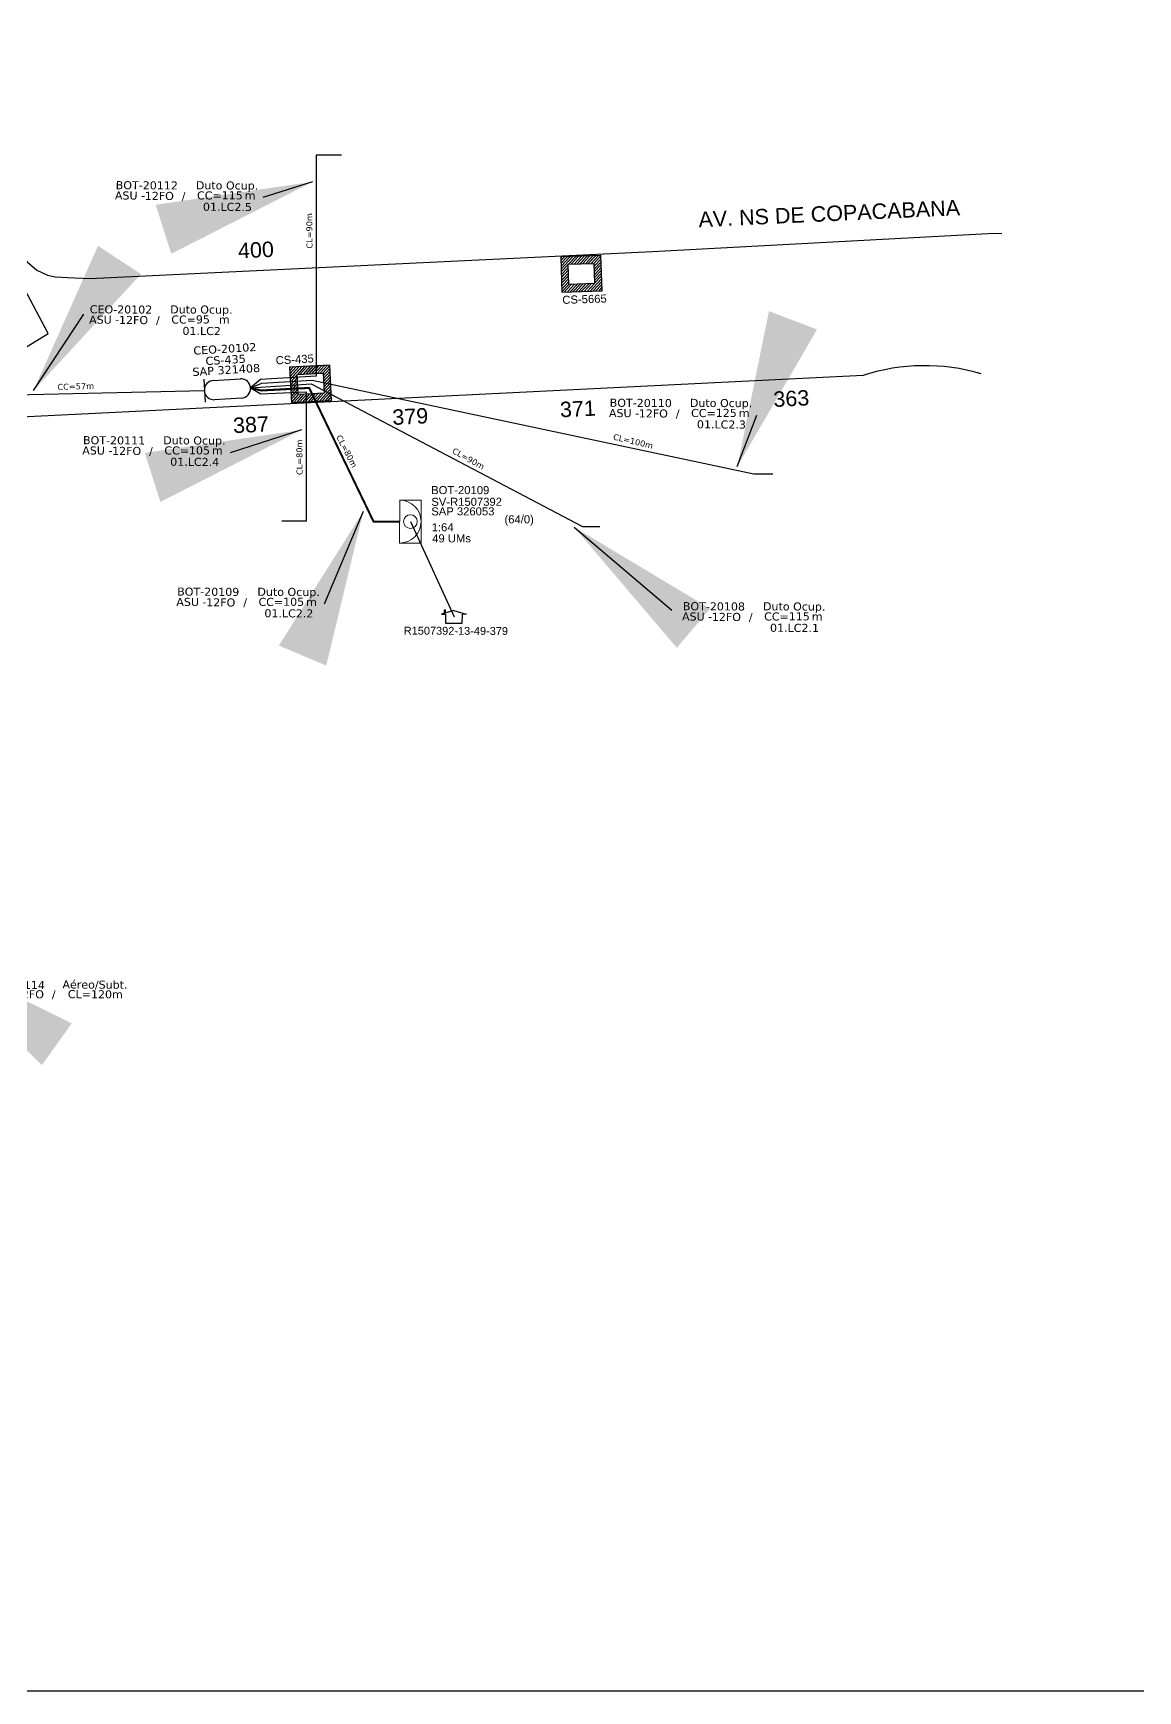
# Model space of a CAD drawing. Extents: x -89 to 749, y 705 to 1299.
# Drawn here: x 105.7 to 282.3, y 705 to 969.8 of the extents above; entities that cross this region are included whole.
import ezdxf
from ezdxf.enums import TextEntityAlignment as Align

# ---------------------------------------------------------------- set-up
doc = ezdxf.new("R2010")
doc.units = 0
for name, color, linetype in [('10.1-Caixas Subterrâneas', 5, 'Continuous'), ('20.4-CEOS', 1, 'Continuous'), ('20.5-CEO', 1, 'Continuous'), ('CAP a instalar', 1, 'Continuous'), ('label_cabos', 7, 'Continuous'), ('Legenda', 1, 'Continuous'), ('MUB', 252, 'Continuous'), ('surveys', 7, 'Continuous'), ('Surveys Casinhas', 7, 'Continuous'), ('surveys legendas', 7, 'Continuous')]:
    doc.layers.add(name, color=color, linetype=linetype)
doc.layers.add("20.0-LEGENDA DOS CDO'S", color=1, linetype='Continuous', lineweight=0)
doc.layers.add('20.1-CDO_INTERIOR', color=1, linetype='Continuous', lineweight=0)
doc.layers.add('Comprimeto de lance', color=7, linetype='Continuous', true_color=0xf9f9f9)
doc.layers.add('EXTRA', color=50, linetype='Continuous', plot=False)
doc.styles.add('ARIAL', font='arial.ttf')
doc.styles.add('DIGICADE', font='')
doc.styles.add('siredit', font='verdana.ttf')
doc.styles.get('DIGICADE').set_extended_font_data('Arial')
doc.linetypes.add('FENCELINE1', pattern='A,0.25,-0.1,[133,ltypeshp.shx,S=0.1,R=0,X=-0.1,Y=0],-0.1,1', length=1.45)
doc.dimstyles.new('CC', dxfattribs={"dimtxt": 1, "dimasz": 2, "dimexe": 0.18, "dimexo": 0.0625, "dimgap": 0.09, "dimtad": 0, "dimdec": 0, "dimrnd": 1, "dimzin": 0, "dimdsep": 46, "dimtxsty": 'siredit', "dimblk": 'NONE', "dimcen": 0, "dimse1": 1, "dimse2": 1, "dimsd1": 1, "dimsd2": 1, "dimclrt": 7, "dimadec": 0, "dimazin": 0, "dimtfac": 1, "dimtdec": 0, "dimtofl": 0, "dimtmove": 0, "dimatfit": 3, "dimfxl": 0, "dimtolj": 1, "dimtzin": 0, "dimarcsym": 0})

# ---------------------------------------------------------------- blocks, each defined once
blk = doc.blocks.new('*X75')
at = {"color": 0, "linetype": 'Continuous'}
for p, q in [((-1.25, 0.34099), (-0.49099, 1.1)), ((-1.25, 0.517767), (-0.667767, 1.1)), ((-1.25, 0.694544), (-0.844544, 1.1)), ((-1.25, 0.87132), (-1.02132, 1.1)), ((-1.25, 1.048097), (-1.198097, 1.1)), ((-0.789214, 0.625), (-0.314214, 1.1)), ((-0.612437, 0.625), (-0.137437, 1.1)), ((-0.43566, 0.625), (0.03934, 1.1)), ((-0.258883, 0.625), (0.216117, 1.1)), ((-0.082107, 0.625), (0.392893, 1.1)), ((0.09467, 0.625), (0.56967, 1.1)), ((0.271447, 0.625), (0.746447, 1.1)), ((0.448223, 0.625), (0.923223, 1.1)), ((0.625, 0.625), (1.1, 1.1)), ((0.801777, 0.625), (1.25, 1.073223)), ((-1.25, 0.164214), (-0.8035, 0.610714)), ((-1.25, -0.012563), (-0.8035, 0.433937)), ((-1.25, -0.18934), (-0.8035, 0.25716)), ((-1.25, -0.366117), (-0.8035, 0.080383)), ((0.8035, 0.449947), (1.25, 0.896447)), ((0.8035, 0.27317), (1.25, 0.71967)), ((0.8035, 0.096393), (1.25, 0.542893)), ((0.8035, -0.080383), (1.25, 0.366117)), ((0.8035, -0.25716), (1.25, 0.18934)), ((0.8035, -0.433937), (1.25, 0.012563)), ((-1.25, -0.542893), (-0.8035, -0.096393)), ((-1.25, -0.71967), (-0.8035, -0.27317)), ((-1.25, -0.896447), (-0.8035, -0.449947)), ((-1.25, -1.073223), (-0.801777, -0.625)), ((-1.1, -1.1), (-0.625, -0.625)), ((-0.923223, -1.1), (-0.448223, -0.625)), ((-0.746447, -1.1), (-0.271447, -0.625)), ((-0.56967, -1.1), (-0.09467, -0.625)), ((-0.392893, -1.1), (0.082107, -0.625)), ((-0.216117, -1.1), (0.258883, -0.625)), ((-0.03934, -1.1), (0.43566, -0.625)), ((0.137437, -1.1), (0.612437, -0.625)), ((0.314214, -1.1), (0.789214, -0.625)), ((0.49099, -1.1), (1.25, -0.34099)), ((0.667767, -1.1), (1.25, -0.517767)), ((0.8035, -0.610714), (1.25, -0.164214)), ((0.844544, -1.1), (1.25, -0.694544)), ((1.02132, -1.1), (1.25, -0.87132)), ((1.198097, -1.1), (1.25, -1.048097))]:
    blk.add_line(p, q, dxfattribs=at)
blk = doc.blocks.new('MANHOLE_MQ')
at = {"color": 0, "linetype": 'Continuous'}
for p, q in [((0.00000623, 0.00000569), (-0.00000627, 0.00000569)), ((-0.00000627, 0.00000569), (-0.00000627, -0.00000531)), ((0.00000623, -0.00000531), (0.00000623, 0.00000569)), ((-0.00000404, 0.00000331), (0.00000399, 0.00000331)), ((-0.00000404, -0.00000294), (-0.00000404, 0.00000331)), ((0.00000399, 0.00000331), (0.00000399, -0.00000294)), ((0.00000399, -0.00000294), (-0.00000404, -0.00000294)), ((0.00000399, -0.00000294), (0.00000399, -0.00000294)), ((-0.00000627, -0.00000531), (0.00000623, -0.00000531))]:
    blk.add_line(p, q, dxfattribs=at)
at = {"color": 0, "linetype": 'Continuous', "xscale": 5e-06, "yscale": 5e-06, "zscale": 1e-05}
blk.add_blockref('*X75', (-0.00000002, 0.00000019), dxfattribs=at)
blk = doc.blocks.new('Inst CDOI-64')
at = {"layer": '20.1-CDO_INTERIOR', "color": 1, "lineweight": 18}
blk.add_lwpolyline([(-2.12, -2.13), (-2.12, 2.12), (0, 2.12), (0.01, -2.13)], close=True, dxfattribs=at)
blk.add_circle((-1.06, 0), 0.68, dxfattribs=at)
blk.add_arc((0.01, 0), 2.13, 90.0276, 270.0276, dxfattribs=at)
at = {"layer": "20.0-LEGENDA DOS CDO'S", "style": 'ARIAL'}
for tag, p, rotation in [('FID', (-9.3, 2.69), 0.118), ('SURVEY', (-9.3, 1.6), 359.9724), ('SAP', (-9.3, 0.61), 359.9724), ('1:XX', (-9.31, -1.08), 359.9724), ('UMS', (-9.31, -2.09), 359.9724)]:
    blk.add_attdef(tag, p, '', height=0.8, rotation=rotation, dxfattribs=at)
at = {"layer": "20.0-LEGENDA DOS CDO'S"}
for tag, p, style, flags in [('ID_ATIVIDADE', (-9.3, 3.78), 'ARIAL', 3), ('FATOR', (-1.5, 3.78), 'ARIAL', 1), ('QTDE', (-9.18, -3.66), 'DIGICADE', 3)]:
    blk.add_attdef(tag, p, '', height=0.8, rotation=0.118, dxfattribs=dict(at, style=style, flags=flags))
at = {"layer": "20.0-LEGENDA DOS CDO'S", "style": 'ARIAL'}
blk.add_attdef('FIBRAS_UTILIZADAS', text='', height=0.8, rotation=359.9724, dxfattribs=at).set_placement((-0.99, 2.69), align=Align.CENTER)
blk = doc.blocks.new('LEGENDA DOS CABOS')
at = {"layer": 'EXTRA', "color": 0, "style": 'siredit'}
for tag, p in [('ID', (4.6, 0.97)), ('XX', (9.03, 0.97))]:
    blk.add_attdef(tag, text='', height=0.48, rotation=359.69, dxfattribs=at).set_placement(p, align=Align.MIDDLE_CENTER)
at = {"layer": 'Legenda', "color": 0, "style": 'siredit'}
for tag, p in [('TIPO_CABO', (1.31, 0)), ('CABO', (4.69, -0.05)), ('/', (6.81, -0.05)), ('METROS', (10.03, -0.05))]:
    blk.add_attdef(tag, text='', height=0.8, rotation=359.69, dxfattribs=at).set_placement(p, align=Align.MIDDLE_CENTER)
blk = doc.blocks.new('_None')
blk = doc.blocks.new('Inst CB DT OCUP CFOA-SM-ASU-120-S-12')
at = {"layer": 'label_cabos', "color": 0, "style": 'siredit'}
for tag, flags, p in [('ID_ATIVIDADE', 3, (1.31, 2.67)), ('FATOR', 1, (11.56, 2.55))]:
    blk.add_attdef(tag, text='', height=1, rotation=359.69, dxfattribs=dict(at, flags=flags)).set_placement(p, align=Align.MIDDLE_CENTER)
for tag, p in [('TIPO_CABO', (1.26, 0)), ('DESTINO_CABO', (3.13, 1.26)), ('CABO', (4.69, -0.05)), ('/', (7.71, -0.05)), ('LANCE', (10.91, 0)), ('TIPO_CABO', (13.11, 1.24)), ('UND', (15.96, 0)), ('FID', (13.15, -1.41))]:
    blk.add_attdef(tag, text='', height=1, rotation=359.69, dxfattribs=at).set_placement(p, align=Align.MIDDLE_CENTER)
blk.add_attdef('QTDE', (12.43, -0.47), '', height=1, rotation=359.69, dxfattribs=at)

msp = doc.modelspace()

# ---------------------------------------------------------------- linework, layer by layer
msp.add_lwpolyline([(-89.32, 705.02), (749.25, 705.02), (749.25, 1299.02), (-89.32, 1299.02), (-89.32, 705.02)])
at = {"color": 4}
msp.add_lwpolyline([(165.98, 891.81), (172.96, 876.58)], dxfattribs=at)
at = {"layer": '20.5-CEO', "color": 5}
for p, q in [((134.48, 914.37), (138.79, 914.63)), ((138.98, 911.56), (134.67, 911.29))]:
    msp.add_line(p, q, dxfattribs=at)
msp.add_lwpolyline([(132.93, 914.59), (133.15, 910.88)], dxfattribs=at)
for centre, start, end in [((134.57, 912.83), 93.4853, 273.4853), ((138.89, 913.09), 273.4853, 93.4853)]:
    msp.add_arc(centre, 1.54, start, end, dxfattribs=at)
at = {"layer": 'CAP a instalar', "color": 7, "linetype": 'FENCELINE1', "ltscale": 5}
for points in [[(154.98, 950.38), (150.92, 950.38), (150.9, 915.07), (142, 914.5), (140.42, 913.19)], [(26.59, 873.53), (28.65, 875.12), (37.79, 878.62), (108.06, 921.85), (100.5, 936.16)], [(140.42, 913.19), (142.22, 913.94), (150.26, 914.42), (220.89, 899.45), (223.92, 899.45)], [(140.42, 913.19), (150.11, 913.82), (193.5, 891.04), (196.26, 891.04)], [(26.59, 873.53), (29.01, 874.61), (37.87, 878.14), (95.64, 911.93), (133.04, 912.74)], [(140.42, 913.19), (142.06, 912.21), (149.31, 912.56), (149.3, 891.88), (145.41, 891.88)]]:
    msp.add_lwpolyline(points, dxfattribs=at)
at = {"layer": 'CAP a instalar', "linetype": 'FENCELINE1', "ltscale": 5, "const_width": 0.327}
msp.add_lwpolyline([(140.42, 913.19), (142.11, 912.76), (149.79, 913.17), (160.09, 891.81), (164.27, 891.81)], dxfattribs=at)
at = {"layer": 'MUB', "color": 4}
for points in [[(101.91, 938.42), (102.39, 937.49), (104.69, 933.29), (106.28, 932), (107.97, 931.21), (109.17, 930.91), (110.28, 930.85), (111.18, 930.82), (114.73, 930.64)], [(114.73, 930.64), (204.65, 934.95), (258.35, 937.82), (260.52, 937.91)], [(238.35, 915.17), (99.39, 908.26), (89.87, 905.26), (77.76, 898.37), (50.71, 880.56), (49.28, 877.81), (48.32, 875.05), (48.23, 871.75), (48.2, 868.85), (49.17, 865.88), (49.61, 865.2)]]:
    msp.add_lwpolyline(points, dxfattribs=at)
msp.add_lwpolyline([(257.22, 915.44, 0.15038), (238.35, 915.17, 1.690223)], format="xyb", dxfattribs=at)
at = {"layer": 'Surveys Casinhas'}
for p, q in [((172.92, 877.59), (170.94, 877.02)), ((170.94, 877.02), (171.57, 877.02)), ((171.39, 877.68), (171.39, 877.16)), ((171.6, 877.68), (171.39, 877.68)), ((171.57, 877.02), (171.56, 875.6)), ((171.6, 877.22), (171.6, 877.68)), ((172.92, 877.59), (174.9, 877.01)), ((174.27, 875.6), (174.28, 877.01)), ((174.9, 877.01), (174.28, 877.01)), ((171.56, 875.6), (174.27, 875.6))]:
    msp.add_line(p, q, dxfattribs=at)

# ---------------------------------------------------------------- block references
at = {"color": 0, "lineweight": 0}
ref = msp.add_blockref('Inst CDOI-64', (164.27, 891.81), dxfattribs=dict(at, xscale=-1.608429282242476, yscale=1.608429282242475, zscale=1.608429282242475, rotation=0.05517601281161052))
ref.add_attrib('FIBRAS_UTILIZADAS', '(64/0)', dxfattribs={"layer": "20.0-LEGENDA DOS CDO'S", "height": 1.287, "rotation": 0.0828, "style": 'ARIAL'}).set_placement((183.36, 891.54), align=Align.CENTER)
ref.add_attrib('SURVEY', 'SV-R1507392', (169.32, 894.33), dxfattribs={"layer": "20.0-LEGENDA DOS CDO'S", "height": 1.2867, "rotation": 0.0828, "style": 'ARIAL'})
ref.add_attrib('SAP', 'SAP 326053', (169.31, 892.8), dxfattribs={"layer": "20.0-LEGENDA DOS CDO'S", "height": 1.287, "rotation": 0.0828, "style": 'ARIAL'})
ref.add_attrib('1:XX', '1:64', (169.38, 890.26), dxfattribs={"layer": "20.0-LEGENDA DOS CDO'S", "height": 1.287, "rotation": 0.0828, "style": 'ARIAL'})
ref.add_attrib('UMS', '49 UMs', (169.46, 888.49), dxfattribs={"layer": "20.0-LEGENDA DOS CDO'S", "height": 1.287, "rotation": 0.0828, "style": 'ARIAL'})
ref.add_attrib('FID', 'BOT-20109', (169.29, 896.21), dxfattribs={"layer": "20.0-LEGENDA DOS CDO'S", "height": 1.287, "rotation": 359.9372, "style": 'ARIAL'})
at = {"layer": '10.1-Caixas Subterrâneas', "color": 30, "zscale": 514355.6664507727}
for p, xscale, yscale, rotation in [((193.29, 931.48), 514355.6664507729, 514355.6664507728, 181.8852904095679), ((150.01, 913.92), 514355.6664507727, 514355.6664507727, 183.0746198466066)]:
    msp.add_blockref('MANHOLE_MQ', p, dxfattribs=dict(at, xscale=xscale, yscale=yscale, rotation=rotation))
at = {"layer": 'label_cabos', "color": 0, "lineweight": 0}
ref = msp.add_blockref('Inst CB DT OCUP CFOA-SM-ASU-120-S-12', (119.81, 943.92), dxfattribs=dict(at, xscale=1.28674342579398, yscale=1.28674342579398, zscale=1.28674342579398))
ref.add_attrib('DESTINO_CABO', 'BOT-20112', dxfattribs={"color": 0, "height": 1.287, "rotation": 359.69, "style": 'siredit'}).set_placement((123.84, 945.54), align=Align.MIDDLE_CENTER)
ref.add_attrib('CABO', '12FO', dxfattribs={"color": 0, "height": 1.287, "rotation": 359.69, "style": 'siredit'}).set_placement((125.84, 943.85), align=Align.MIDDLE_CENTER)
ref.add_attrib('TIPO_CABO', 'Duto Ocup.', dxfattribs={"color": 0, "height": 1.287, "rotation": 359.69, "style": 'siredit'}).set_placement((136.67, 945.52), align=Align.MIDDLE_CENTER)
ref.add_attrib('/', '/', dxfattribs={"color": 0, "height": 1.29, "rotation": 359.69, "style": 'siredit'}).set_placement((129.73, 943.85), align=Align.MIDDLE_CENTER)
ref.add_attrib('TIPO_CABO', 'ASU - ', dxfattribs={"color": 0, "height": 1.287, "rotation": 359.69, "style": 'siredit'}).set_placement((121.43, 943.91), align=Align.MIDDLE_CENTER)
ref.add_attrib('FID', '01.LC2.5', dxfattribs={"color": 0, "height": 1.287, "rotation": 359.69, "style": 'siredit'}).set_placement((136.73, 942.1), align=Align.MIDDLE_CENTER)
ref.add_attrib('LANCE', 'CC=', dxfattribs={"color": 0, "height": 1.287, "rotation": 359.69, "style": 'siredit'}).set_placement((133.84, 943.92), align=Align.MIDDLE_CENTER)
ref.add_attrib('QTDE', '115', (135.8, 943.31), dxfattribs={"color": 0, "height": 1.287, "rotation": 359.69, "style": 'siredit'})
ref.add_attrib('UND', 'm', dxfattribs={"color": 0, "height": 1.29, "rotation": 359.69, "style": 'siredit'}).set_placement((140.35, 943.92), align=Align.MIDDLE_CENTER)
ref = msp.add_blockref('Inst CB DT OCUP CFOA-SM-ASU-120-S-12', (115.69, 924.09), dxfattribs=dict(at, xscale=1.28674342579398, yscale=1.28674342579398, zscale=1.28674342579398))
ref.add_attrib('DESTINO_CABO', 'CEO-20102', dxfattribs={"color": 0, "height": 1.287, "rotation": 359.69, "style": 'siredit'}).set_placement((119.72, 925.71), align=Align.MIDDLE_CENTER)
ref.add_attrib('CABO', '12FO', dxfattribs={"color": 0, "height": 1.287, "rotation": 359.69, "style": 'siredit'}).set_placement((121.72, 924.02), align=Align.MIDDLE_CENTER)
ref.add_attrib('TIPO_CABO', 'Duto Ocup.', dxfattribs={"color": 0, "height": 1.287, "rotation": 359.69, "style": 'siredit'}).set_placement((132.56, 925.69), align=Align.MIDDLE_CENTER)
ref.add_attrib('/', '/', dxfattribs={"color": 0, "height": 1.29, "rotation": 359.69, "style": 'siredit'}).set_placement((125.61, 924.02), align=Align.MIDDLE_CENTER)
ref.add_attrib('TIPO_CABO', 'ASU - ', dxfattribs={"color": 0, "height": 1.287, "rotation": 359.69, "style": 'siredit'}).set_placement((117.31, 924.08), align=Align.MIDDLE_CENTER)
ref.add_attrib('FID', '01.LC2', dxfattribs={"color": 0, "height": 1.287, "rotation": 359.69, "style": 'siredit'}).set_placement((132.61, 922.27), align=Align.MIDDLE_CENTER)
ref.add_attrib('LANCE', 'CC=', dxfattribs={"color": 0, "height": 1.287, "rotation": 359.69, "style": 'siredit'}).set_placement((129.73, 924.09), align=Align.MIDDLE_CENTER)
ref.add_attrib('QTDE', '95', (131.68, 923.48), dxfattribs={"color": 0, "height": 1.287, "rotation": 359.69, "style": 'siredit'})
ref.add_attrib('UND', 'm', dxfattribs={"color": 0, "height": 1.29, "rotation": 359.69, "style": 'siredit'}).set_placement((136.23, 924.09), align=Align.MIDDLE_CENTER)
ref = msp.add_blockref('Inst CB DT OCUP CFOA-SM-ASU-120-S-12', (198.77, 909.16), dxfattribs=dict(at, xscale=1.28674342579398, yscale=1.28674342579398, zscale=1.28674342579398))
ref.add_attrib('DESTINO_CABO', 'BOT-20110', dxfattribs={"color": 0, "height": 1.287, "rotation": 359.69, "style": 'siredit'}).set_placement((202.8, 910.78), align=Align.MIDDLE_CENTER)
ref.add_attrib('CABO', '12FO', dxfattribs={"color": 0, "height": 1.287, "rotation": 359.69, "style": 'siredit'}).set_placement((204.8, 909.09), align=Align.MIDDLE_CENTER)
ref.add_attrib('TIPO_CABO', 'Duto Ocup.', dxfattribs={"color": 0, "height": 1.287, "rotation": 359.69, "style": 'siredit'}).set_placement((215.64, 910.76), align=Align.MIDDLE_CENTER)
ref.add_attrib('/', '/', dxfattribs={"color": 0, "height": 1.29, "rotation": 359.69, "style": 'siredit'}).set_placement((208.7, 909.09), align=Align.MIDDLE_CENTER)
ref.add_attrib('TIPO_CABO', 'ASU - ', dxfattribs={"color": 0, "height": 1.287, "rotation": 359.69, "style": 'siredit'}).set_placement((200.4, 909.15), align=Align.MIDDLE_CENTER)
ref.add_attrib('FID', '01.LC2.3', dxfattribs={"color": 0, "height": 1.287, "rotation": 359.69, "style": 'siredit'}).set_placement((215.69, 907.34), align=Align.MIDDLE_CENTER)
ref.add_attrib('LANCE', 'CC=', dxfattribs={"color": 0, "height": 1.287, "rotation": 359.69, "style": 'siredit'}).set_placement((212.81, 909.16), align=Align.MIDDLE_CENTER)
ref.add_attrib('QTDE', '125', (214.77, 908.55), dxfattribs={"color": 0, "height": 1.287, "rotation": 359.69, "style": 'siredit'})
ref.add_attrib('UND', 'm', dxfattribs={"color": 0, "height": 1.29, "rotation": 359.69, "style": 'siredit'}).set_placement((219.32, 909.16), align=Align.MIDDLE_CENTER)
ref = msp.add_blockref('Inst CB DT OCUP CFOA-SM-ASU-120-S-12', (114.58, 903.18), dxfattribs=dict(at, xscale=1.28674342579398, yscale=1.28674342579398, zscale=1.28674342579398))
ref.add_attrib('DESTINO_CABO', 'BOT-20111', dxfattribs={"color": 0, "height": 1.287, "rotation": 359.69, "style": 'siredit'}).set_placement((118.61, 904.8), align=Align.MIDDLE_CENTER)
ref.add_attrib('CABO', '12FO', dxfattribs={"color": 0, "height": 1.287, "rotation": 359.69, "style": 'siredit'}).set_placement((120.61, 903.11), align=Align.MIDDLE_CENTER)
ref.add_attrib('TIPO_CABO', 'Duto Ocup.', dxfattribs={"color": 0, "height": 1.287, "rotation": 359.69, "style": 'siredit'}).set_placement((131.45, 904.78), align=Align.MIDDLE_CENTER)
ref.add_attrib('/', '/', dxfattribs={"color": 0, "height": 1.29, "rotation": 359.69, "style": 'siredit'}).set_placement((124.51, 903.11), align=Align.MIDDLE_CENTER)
ref.add_attrib('TIPO_CABO', 'ASU - ', dxfattribs={"color": 0, "height": 1.287, "rotation": 359.69, "style": 'siredit'}).set_placement((116.21, 903.17), align=Align.MIDDLE_CENTER)
ref.add_attrib('FID', '01.LC2.4', dxfattribs={"color": 0, "height": 1.287, "rotation": 359.69, "style": 'siredit'}).set_placement((131.5, 901.36), align=Align.MIDDLE_CENTER)
ref.add_attrib('LANCE', 'CC=', dxfattribs={"color": 0, "height": 1.287, "rotation": 359.69, "style": 'siredit'}).set_placement((128.62, 903.18), align=Align.MIDDLE_CENTER)
ref.add_attrib('QTDE', '105', (130.57, 902.56), dxfattribs={"color": 0, "height": 1.287, "rotation": 359.69, "style": 'siredit'})
ref.add_attrib('UND', 'm', dxfattribs={"color": 0, "height": 1.29, "rotation": 359.69, "style": 'siredit'}).set_placement((135.12, 903.18), align=Align.MIDDLE_CENTER)
ref = msp.add_blockref('Inst CB DT OCUP CFOA-SM-ASU-120-S-12', (129.63, 878.98), dxfattribs=dict(at, xscale=1.28674342579398, yscale=1.28674342579398, zscale=1.28674342579398))
ref.add_attrib('DESTINO_CABO', 'BOT-20109', dxfattribs={"color": 0, "height": 1.287, "rotation": 359.69, "style": 'siredit'}).set_placement((133.66, 880.61), align=Align.MIDDLE_CENTER)
ref.add_attrib('CABO', '12FO', dxfattribs={"color": 0, "height": 1.287, "rotation": 359.69, "style": 'siredit'}).set_placement((135.66, 878.91), align=Align.MIDDLE_CENTER)
ref.add_attrib('TIPO_CABO', 'Duto Ocup.', dxfattribs={"color": 0, "height": 1.287, "rotation": 359.69, "style": 'siredit'}).set_placement((146.5, 880.58), align=Align.MIDDLE_CENTER)
ref.add_attrib('/', '/', dxfattribs={"color": 0, "height": 1.29, "rotation": 359.69, "style": 'siredit'}).set_placement((139.56, 878.91), align=Align.MIDDLE_CENTER)
ref.add_attrib('TIPO_CABO', 'ASU - ', dxfattribs={"color": 0, "height": 1.287, "rotation": 359.69, "style": 'siredit'}).set_placement((131.25, 878.98), align=Align.MIDDLE_CENTER)
ref.add_attrib('FID', '01.LC2.2', dxfattribs={"color": 0, "height": 1.287, "rotation": 359.69, "style": 'siredit'}).set_placement((146.55, 877.16), align=Align.MIDDLE_CENTER)
ref.add_attrib('LANCE', 'CC=', dxfattribs={"color": 0, "height": 1.287, "rotation": 359.69, "style": 'siredit'}).set_placement((143.67, 878.98), align=Align.MIDDLE_CENTER)
ref.add_attrib('QTDE', '105', (145.62, 878.37), dxfattribs={"color": 0, "height": 1.287, "rotation": 359.69, "style": 'siredit'})
ref.add_attrib('UND', 'm', dxfattribs={"color": 0, "height": 1.29, "rotation": 359.69, "style": 'siredit'}).set_placement((150.17, 878.98), align=Align.MIDDLE_CENTER)
ref = msp.add_blockref('Inst CB DT OCUP CFOA-SM-ASU-120-S-12', (210.46, 876.66), dxfattribs=dict(at, xscale=1.28674342579398, yscale=1.28674342579398, zscale=1.28674342579398))
ref.add_attrib('DESTINO_CABO', 'BOT-20108', dxfattribs={"color": 0, "height": 1.287, "rotation": 359.69, "style": 'siredit'}).set_placement((214.49, 878.28), align=Align.MIDDLE_CENTER)
ref.add_attrib('CABO', '12FO', dxfattribs={"color": 0, "height": 1.287, "rotation": 359.69, "style": 'siredit'}).set_placement((216.49, 876.59), align=Align.MIDDLE_CENTER)
ref.add_attrib('TIPO_CABO', 'Duto Ocup.', dxfattribs={"color": 0, "height": 1.287, "rotation": 359.69, "style": 'siredit'}).set_placement((227.32, 878.26), align=Align.MIDDLE_CENTER)
ref.add_attrib('/', '/', dxfattribs={"color": 0, "height": 1.29, "rotation": 359.69, "style": 'siredit'}).set_placement((220.38, 876.59), align=Align.MIDDLE_CENTER)
ref.add_attrib('TIPO_CABO', 'ASU - ', dxfattribs={"color": 0, "height": 1.287, "rotation": 359.69, "style": 'siredit'}).set_placement((212.08, 876.65), align=Align.MIDDLE_CENTER)
ref.add_attrib('FID', '01.LC2.1', dxfattribs={"color": 0, "height": 1.287, "rotation": 359.69, "style": 'siredit'}).set_placement((227.37, 874.84), align=Align.MIDDLE_CENTER)
ref.add_attrib('LANCE', 'CC=', dxfattribs={"color": 0, "height": 1.287, "rotation": 359.69, "style": 'siredit'}).set_placement((224.49, 876.66), align=Align.MIDDLE_CENTER)
ref.add_attrib('QTDE', '115', (226.45, 876.05), dxfattribs={"color": 0, "height": 1.287, "rotation": 359.69, "style": 'siredit'})
ref.add_attrib('UND', 'm', dxfattribs={"color": 0, "height": 1.29, "rotation": 359.69, "style": 'siredit'}).set_placement((231, 876.66), align=Align.MIDDLE_CENTER)
ref = msp.add_blockref('LEGENDA DOS CABOS', (97.14, 815.7), dxfattribs=dict(at, xscale=1.28674342579398, yscale=1.28674342579398, zscale=1.28674342579398))
ref.add_attrib('ID', 'BOT-20114', dxfattribs={"color": 0, "height": 1.287, "rotation": 359.69, "style": 'siredit'}).set_placement((102.59, 817.8), align=Align.MIDDLE_CENTER)
ref.add_attrib('CABO', '12FO', dxfattribs={"color": 0, "height": 1.287, "rotation": 359.69, "style": 'siredit'}).set_placement((105.07, 816.31), align=Align.MIDDLE_CENTER)
ref.add_attrib('METROS', 'CL=120m', dxfattribs={"color": 0, "height": 1.287, "rotation": 359.69, "style": 'siredit'}).set_placement((115.61, 816.31), align=Align.MIDDLE_CENTER)
ref.add_attrib('XX', 'Aéreo/Subt.', dxfattribs={"color": 0, "height": 1.2867, "rotation": 359.69, "style": 'siredit'}).set_placement((115.55, 817.85), align=Align.MIDDLE_CENTER)
ref.add_attrib('/', '/', dxfattribs={"color": 0, "height": 1.29, "rotation": 359.69, "style": 'siredit'}).set_placement((108.96, 816.31), align=Align.MIDDLE_CENTER)
ref.add_attrib('TIPO_CABO', 'ASU -', dxfattribs={"color": 0, "height": 1.287, "rotation": 359.69, "style": 'siredit'}).set_placement((100.66, 816.37), align=Align.MIDDLE_CENTER)

# ---------------------------------------------------------------- texts
at = {"layer": '10.1-Caixas Subterrâneas', "color": 30, "style": 'ARIAL'}
for s, rotation, p in [('CS-5665', 1.8853, (190.28, 926.59)), ('CS-435', 3.0746, (144.47, 916.92))]:
    msp.add_text(s, height=1.287, rotation=rotation, dxfattribs=at).set_placement(p)
at = {"layer": '20.4-CEOS', "color": 5, "lineweight": 0, "style": 'siredit'}
msp.add_text('CEO-20102', height=1.299, rotation=3.4853, dxfattribs=at).set_placement((136.28, 920.07), align=Align.TOP_CENTER)
at = {"layer": '20.5-CEO', "color": 5, "lineweight": 0, "style": 'siredit'}
for s, p in [('SAP 321408', (136.5, 916.7)), ('CS-435', (136.4, 918.31))]:
    msp.add_text(s, height=1.304, rotation=3.4853, dxfattribs=at).set_placement(p, align=Align.TOP_CENTER)
at = {"layer": 'Comprimeto de lance', "ltscale": 0.5, "width": 11.438, "attachment_point": 5, "style": 'siredit'}
for s, insert, char_height, rotation in [('\\A1;CL=90m', (149.83, 938.26), 0.953, 90.6002), ('\\A1;CC=57m', (112.48, 913.4), 0.953, 1.7011), ('\\A1;CL=100m', (201.58, 904.64), 0.9533, 346.791), ('\\A1;CL=80m', (148.24, 902.09), 0.953, 90.6002), ('\\A1;CL=80m', (155.8, 903.05), 0.953, 297.381), ('\\A1;CL=90m', (175.24, 901.87), 0.953, 330.8896)]:
    msp.add_mtext(s, dxfattribs=dict(at, insert=insert, char_height=char_height, rotation=rotation))
at = {"layer": 'MUB', "style": 'ARIAL'}
msp.add_text('AV. NS DE COPACABANA', height=2.4609, rotation=2.6426, dxfattribs=at).set_placement((212.08, 938.84))
at = {"layer": 'surveys', "style": 'ARIAL'}
for s, p in [('400', (141.28, 935.22)), ('371', (192.74, 909.84)), ('363', (226.86, 911.49)), ('387', (140.49, 907.31)), ('379', (165.95, 908.62))]:
    msp.add_text(s, height=2.461, rotation=2.7472, dxfattribs=at).set_placement(p, align=Align.MIDDLE_CENTER)
at = {"layer": 'surveys legendas', "style": 'ARIAL'}
msp.add_text('R1507392-13-49-379', height=1.255, rotation=359.7837, dxfattribs=at).set_placement((164.91, 873.77))

# ---------------------------------------------------------------- leaders
at = {"layer": 'label_cabos'}
for points in [[(150.33, 946.1), (142.38, 943.57)], [(105.72, 912.74), (113.77, 924.96)], [(218.23, 900.61), (221.35, 908.8)], [(148.59, 906.46), (137.16, 902.82)], [(158.45, 893.45), (152.2, 878.63)], [(192.14, 890.94), (207.78, 877.69)], [(89.11, 822.84), (97.46, 816.88)]]:
    msp.add_leader(points, dimstyle='CC', override={"dimasz": 25, "dimgap": 0.09, "dimtad": 0}, dxfattribs=at)

doc.saveas('drawing.dxf')
